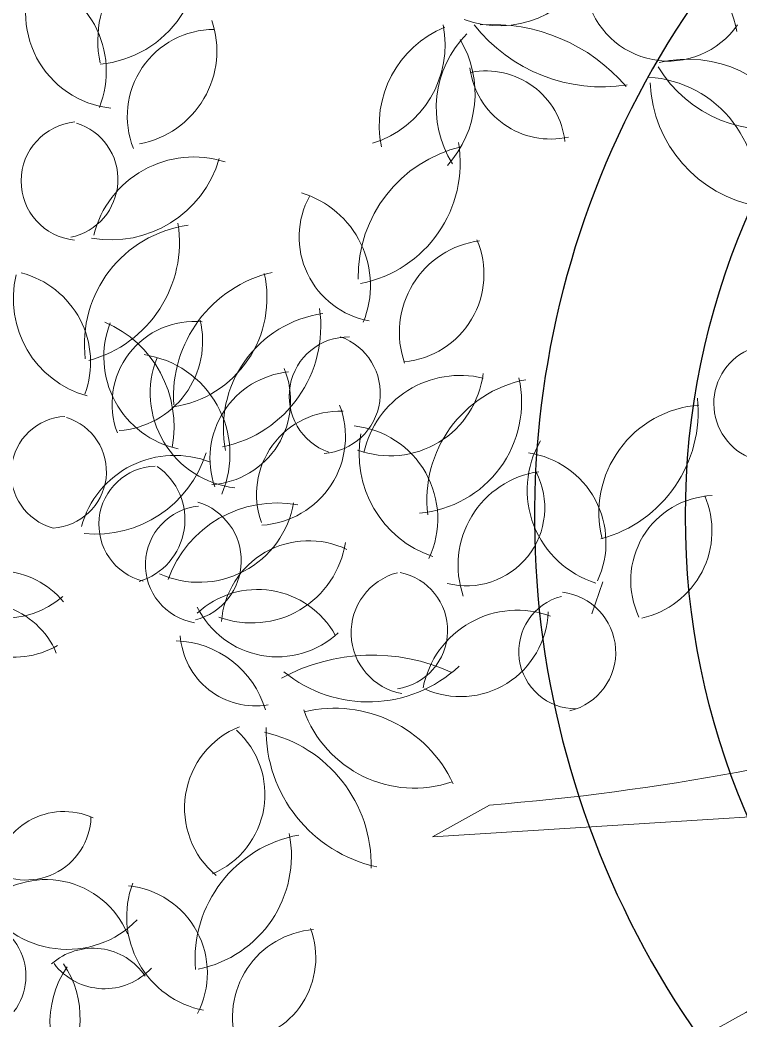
# Model space of a CAD drawing. Header units: millimetres. Extents: x 793 to 3159, y 750 to 2095.
# Drawn here: x 1246.883 to 1247.837, y 1035.11 to 1036.434 of the extents above; entities that cross this region are included whole.
import ezdxf

# ---------------------------------------------------------------- set-up
doc = ezdxf.new("R2010")
doc.units = ezdxf.units.MM
doc.linetypes.add('CENTER', pattern=[50.800000000000004, 31.75, -6.35, 6.35, -6.35])
doc.linetypes.add('CONTINUA', pattern=[0])
for name, color, linetype in [('A-PISOS', 252, 'Continuous'), ('A-PROY', 252, 'Continuous'), ('A-VEGETACION', 65, 'Continuous')]:
    doc.layers.add(name, color=color, linetype=linetype)
doc.layers.add('JUNTA DE CONTROL', color=7, linetype='Continuous', true_color=0xf43e0b)

# ---------------------------------------------------------------- blocks, each defined once
blk = doc.blocks.new('A$C15914C01')
at = {"layer": 'A-PISOS', "linetype": 'CONTINUA', "ltscale": 0.5}
h = blk.add_hatch(dxfattribs=at)
h.set_pattern_fill('AR-CONC', color=250, scale=0.01)
h.set_pattern_definition([(49.99999999999999, (-2174.844098950855, -711.9262848175131), (1.821846689960041, -0.1593908553890309), [0.1904999999999998, -2.095499999999997]), (354.9999999999998, (-2174.844098950855, -711.9262848175131), (-0.3524342142496936, 1.910568452390352), [0.1524, -1.6764058417]), (100.4514446999999, (-2174.692278880862, -711.9395673517138), (1.469412470903532, 1.751177519121952), [0.161900088, -1.780902446]), (46.18420000000002, (-2174.844098950854, -711.4182848166674), (2.710790408921299, -0.4204232793272717), [0.2857499999999997, -3.143249999999998]), (96.63555760999989, (-2174.618199950842, -711.4533198173158), (2.374041340515032, 2.474261245977214), [0.2428502313999999, -2.671356081599998]), (351.1841511700001, (-2174.844098950854, -711.4182848166674), (2.374041340649768, 2.474261245855327), [0.2285996707, -2.5145973192]), (21, (-2174.590098950837, -711.5452848169953), (1.516143912691326, -1.022651981870877), [0.1904999999999999, -2.095499999999999]), (326, (-2174.590098950837, -711.5452848169953), (0.6180202834764703, 1.841879661223193), [0.1523999999999999, -1.676399999999999]), (71.45144499999999, (-2174.463753624819, -711.6305058165453), (2.134164192787159, 0.8192276888590528), [0.1619000879999999, -1.780899375999998]), (37.49999999999998, (-2174.844098950855, -711.9262848175131), (0.03088603250591817, 0.8455503887315311), [0, -1.65608, 0, -1.7018, 0, -1.68275]), (7.499999999999999, (-2174.844098950855, -711.9262848175131), (0.668196625103057, 1.001805748181196), [0, -0.9702799999999999, 0, -1.61798, 0, -0.6413500000000001]), (327.5, (-2175.410518950842, -711.9262848170478), (1.355905951668714, -0.05728743992673457), [0, -0.6349999999999996, 0, -1.981199999999999, 0, -2.628899999999998]), (317.5, (-2175.664518950858, -711.9262848165821), (1.48129181386018, 0.2542649103333302), [0, -0.8254999999999996, 0, -1.315719999999999, 0, -1.866899999999999])])
h.paths.add_polyline_path([(43.81677028086273, 41.5788477935935), (52.81677028086274, 41.57884779405924), (52.8167702809147, 43.57884780302174), (43.81677028091467, 43.57884780255606)])
edge = h.paths.add_edge_path()
edge.add_line((64.8254016830442, 43.57735051620998), (58.81679474090925, 43.57789547927678))
edge.add_line((58.81679474090924, 43.57789547927678), (58.81677011583657, 41.57702697971965))
edge.add_line((58.81677011583658, 41.57702697971965), (77.96828993214719, 41.57702697971963))
edge.add_line((77.96828993214719, 41.57702697971968), (77.96831455727806, 41.14853641577069))
edge.add_line((77.96831455727806, 41.14853641577056), (82.81658102571966, 41.06240481277919))
edge.add_line((82.81658102571966, 41.06240481277928), (82.81700845604064, 42.7624048124999))
edge.add_line((82.81700845604065, 42.76240481249988), (82.81726787231717, 47.1854597840906))
edge.add_line((82.81726787231722, 47.1854597840906), (82.66942385305539, 47.18547559751028))
edge.add_line((82.66942385305535, 47.18547559751028), (82.67000152603121, 52.58629946082565))
edge.add_line((82.6700015260312, 52.58629946082567), (81.65190626847424, 52.58640835645569))
edge.add_arc((81.63457857000095, 54.58633329280468), 2.000000000041268, 157.4151446044465, 270.4964082059751, ccw=False)
edge.add_line((79.78795504389325, 55.35443585951725), (75.74118860414146, 55.31937396926678))
edge.add_line((75.74118860414141, 55.31937396926679), (74.02577921169771, 52.99538723237039))
edge.add_arc((72.71859786920524, 54.50908368075216), 2.000000000000902, 270.4964082066525, 310.81287337478363, ccw=False)
edge.add_line((72.73592556770181, 52.50915874444371), (70.74170062057954, 52.49188043164785))
edge.add_arc((70.75902831927284, 50.49195549455106), 2.000000000790862, 90.49640821209113, 144.5107911337386)
edge.add_arc((68.75745384296897, 46.66705408367113), 4.999942443924364, -87.25967147137209, 85.72027776623719, ccw=False)
edge.add_arc((68.7565152588761, 46.6670666931289), 5.000000000000368, 218.1660936985882, 272.75106470286954, ccw=False)
blk = doc.blocks.new('XR-CONJUNTO$0$A$C458D45B7')
at = {"lineweight": 0, "extrusion": (-2.431038753e-07, -5.458062555e-06, 0.9999999999850754)}
blk.add_line((-1.248196075875965, -0.1316610231106097), (-1.233622600318085, -0.0891582814847425), dxfattribs=at)
blk.add_lwpolyline([(0.1056768341953756, -1.746039607411504), (0.1681496236077409, -1.749441852931746, -0.110183400112118), (-0.0866315478151346, -0.9500154628702642, -0.1101833998420092), (0.0224993086669604, -0.1180981262793735, 0.0692735072649261), (0.0548063326375628, -0.1082612125806631, -0.1590563089579632), (0.3751399186181905, -0.538228437319149), (0.4312553946826358, -0.5098288310429281), (0.269392764148572, -0.2413611861313696), (0.6188254044981516, -0.364324724050459), (0.5483464722815384, -0.2962337042532881, -0.1294805559028881), (0.1024355371985802, -0.0680214786220035, 0.1843785935647887), (0.1253873338950493, 0.0127127822028459), (0.8832010956409595, -0.1414961602746305), (0.8943481018717016, -0.0783697104571538), (0.1155722049429597, 0.0518126185293596, -0.4872325763833192), (0.1074551611673238, 0.0667273738584276, -0.1570992916173188), (0.4909116251365619, 0.4324519607623979), (0.4557245191505332, 0.4845801859256797), (0.209579759892082, 0.2904484136760961), (0.2879288838429394, 0.6525045095794586), (0.2291754821142247, 0.574071706822548, -0.1273997412221365), (0.0630088507405872, 0.109785464346262, -1.508538348831647), (0.0487339900215261, 0.1165842584665497), (-0.040924522694332, 1.360392939172), (-0.1014337488875307, 1.258849276710244), (-0.0392965130771795, 0.4626698689124006, -0.1871081543715988), (-0.3498116848631418, 1.136066294582914), (-0.394897697512958, 1.11735327515635), (-0.3355605977898967, 0.7800994209887727), (-0.5859744090214261, 0.9428042448277169), (-0.6161350556165242, 0.9071443182838824, -0.2220605319519626), (-0.0345302539157376, 0.1193180399265281), (-0.0367426437918837, 0.1217844024228717), (-0.9934550777127652, 0.5630381311383879), (-0.968252362894398, 0.4373016953526226, -0.1489961261406409), (-0.7861677130750011, 0.3976597150519567), (-0.1177291233321346, 0.021382728496569, -0.6115900730943236), (-0.1188175879802628, -0.006014787781526999, -0.1016545780940508), (-1.381010671822598, -0.3863880033419477), (-1.456498410021828, -0.4290526663706462), (-0.6570414349845557, -0.3715945938905691, -0.1249602916309785), (-1.538238662372255, -0.8654150297965941), (-1.503696750566159, -0.923972062532746), (-0.9679668136324332, -0.7053605934027904), (-1.226280993482633, -1.191342861633353), (-1.180118446766639, -1.200423412304602, -0.1767226869246864), (-0.0978248066209598, -0.0661836829207271, 0.1648750964090321), (-0.0374178879503678, -0.1120261631641644, -0.1223190868044581), (-0.6655543610660137, -1.372493323591037), (-0.6393692000421123, -1.396130720061282), (-0.1650308412428711, -0.75554137453234, -0.101540790928052), (-0.3470010525053349, -1.734637635971196), (-0.3067001748905985, -1.748973455425983), (-0.119780539559427, -1.223504673401142), (0.1056768341953756, -1.746039607411504)], format="xyb", close=True, dxfattribs=at)
at = {"lineweight": 0, "extrusion": (2.431038752306729e-07, 5.458062554927931e-06, -0.999999999985075)}
blk.add_ellipse((-1.92079459102797, 0.7342210695574068), major_axis=(0.1071797433281223, 0.0976045042505745, 5.587873008e-07), ratio=0.9999999999971895, start_param=0.4422623912918878, end_param=2.206762709661819, dxfattribs=at)
at = {"lineweight": 0, "extrusion": (2.431038753734475e-07, 5.458062555075821e-06, -0.999999999985075)}
blk.add_ellipse((-1.762718355589185, 0.6223977213840044), major_axis=(0.1084448324207835, 0.0987565726348399, 5.653829102e-07), ratio=0.9999999999981382, start_param=3.66978815096999, end_param=5.337720060625919, dxfattribs=at)
at = {"lineweight": 0, "extrusion": (2.4310387547652e-07, 5.458062555178612e-06, -0.9999999999850753)}
blk.add_ellipse((-1.175048958342812, 0.620833083490652), major_axis=(0.08418984980614179, 0.0766684850895953, 4.389282664e-07), ratio=0.9999999999978982, start_param=4.522012971317954, end_param=6.842571697969968, dxfattribs=at)
at = {"lineweight": 0, "extrusion": (2.431038753946729e-07, 5.458062555095149e-06, -0.9999999999850753)}
blk.add_ellipse((-1.879090584476671, 0.6576868595516318), major_axis=(0.0933329200472886, 0.0849947304276093, 4.865961501e-07), ratio=0.9999999999995683, start_param=2.40732004477306, end_param=4.363917361744736, dxfattribs=at)
at = {"lineweight": 0, "extrusion": (2.431038753466326e-07, 5.458062555042469e-06, -0.9999999999850752)}
blk.add_ellipse((-1.378875633227834, 0.7812049247381765), major_axis=(0.100083538026368, 0.0911422607423248, 5.217908565e-07), ratio=0.9999999999981009, start_param=1.169823135572092, end_param=2.653236600660076, dxfattribs=at)
at = {"lineweight": 0, "extrusion": (2.431038753185098e-07, 5.458062554979672e-06, -0.9999999999850748)}
blk.add_ellipse((-2.026334855266213, 0.5793797680544231), major_axis=(0.0865923005808159, -0.0950872157122872, -4.979410476999997e-07), ratio=0.9999999999961084, start_param=4.058135147629116, end_param=5.82195095865031, dxfattribs=at)
at = {"lineweight": 0, "extrusion": (2.431038755879273e-07, 5.458062555189005e-06, -0.9999999999850753)}
blk.add_ellipse((-1.15442807313002, 0.7121731721604192), major_axis=(0.08211413444306799, 0.0747782102793835, 4.281064138e-07), ratio=0.9999999999965671, start_param=1.332660332932646, end_param=3.64213970657786, dxfattribs=at)
at = {"lineweight": 0, "extrusion": (2.431038753759069e-07, 5.458062554926341e-06, -0.999999999985075)}
blk.add_ellipse((-1.87636426866038, 0.6076661973156661), major_axis=(0.0840366888930556, -0.0922808923070773, -4.832452381e-07), ratio=0.9999999999987877, start_param=-1.172702047071823, end_param=0.548865897593465, dxfattribs=at)
at = {"lineweight": 0, "extrusion": (2.431038751816695e-07, 5.458062555120129e-06, -0.9999999999850754)}
blk.add_ellipse((-1.385895027987771, 0.4131708031327436), major_axis=(0.1577374277814079, -0.1732118527946231, -9.070545479000006e-07), ratio=0.9999999999963683, start_param=3.805634333898786, end_param=4.734841582680754, dxfattribs=at)
at = {"lineweight": 0, "extrusion": (2.431038751798611e-07, 5.458062554881661e-06, -0.9999999999850753)}
blk.add_ellipse((-1.754273801657745, 0.5223712060478647), major_axis=(0.08509833373386372, 0.07749580675161351, 4.436646957e-07), ratio=0.9999999999996748, start_param=3.491970236141171, end_param=5.44102593487415, dxfattribs=at)
at = {"lineweight": 0, "extrusion": (2.431038751618121e-07, 5.458062555141933e-06, -0.999999999985075)}
blk.add_ellipse((-1.39525367080614, 0.5139008601549904), major_axis=(0.0945170375231042, -0.1037893886080311, -5.435115175e-07), ratio=0.9999999999989349, start_param=2.094298617609065, end_param=3.479863769161605, dxfattribs=at)
at = {"lineweight": 0, "extrusion": (2.431038753062867e-07, 5.458062554993094e-06, -0.999999999985075)}
blk.add_ellipse((-1.585604756653082, 0.618518309013325), major_axis=(0.091799338380011, -0.1008050765742005, -5.278836389e-07), ratio=0.9999999999955829, start_param=-1.038185188636154, end_param=0.431860653136619, dxfattribs=at)
at = {"lineweight": 0, "extrusion": (2.431038752064253e-07, 5.458062555092944e-06, -0.9999999999850753)}
blk.add_ellipse((-1.242652555391487, 0.7828143510723748), major_axis=(0.1459211420510925, -0.1602363607171504, -8.391060853000001e-07), ratio=0.999999999998711, start_param=0.5765836777549036, end_param=1.630166676570961, dxfattribs=at)
at = {"lineweight": 0, "extrusion": (2.431038752761789e-07, 5.458062555026157e-06, -0.9999999999850752)}
blk.add_ellipse((-1.32188757244603, 0.5376995152787459), major_axis=(0.0931923979958587, -0.1023347987239033, -5.358942999e-07), ratio=0.9999999999996393, start_param=1.73574257286456, end_param=3.085079863837056, dxfattribs=at)
at = {"lineweight": 0, "extrusion": (2.431038751931921e-07, 5.458062555107476e-06, -0.9999999999850753)}
blk.add_ellipse((-1.551069206793271, 0.5541149531682095), major_axis=(0.0955789944542572, -0.1049555260949946, -5.49618203e-07), ratio=0.9999999999998669, start_param=-1.374010614530698, end_param=-0.1069040865382926, dxfattribs=at)
at = {"lineweight": 0, "extrusion": (2.431038751072831e-07, 5.458062555192003e-06, -0.9999999999850753)}
blk.add_ellipse((-1.125960039368237, 0.4438124889511528), major_axis=(0.1078329976719119, -0.1184116768090956, -6.200837197e-07), ratio=0.999999999996102, start_param=3.628926985685986, end_param=5.007119745697495, dxfattribs=at)
at = {"lineweight": 0, "extrusion": (2.43103875605549e-07, 5.458062554693908e-06, -0.9999999999850753)}
blk.add_ellipse((-1.309324160475624, 0.6043272243555295), major_axis=(0.07265972909835282, -0.0797878251071905, -4.178230787999999e-07), ratio=0.9999999999991316, start_param=0.5105491862172289, end_param=2.173633655541894, dxfattribs=at)
at = {"lineweight": 0, "extrusion": (2.431038754910047e-07, 5.458062554709878e-06, -0.9999999999850753)}
blk.add_ellipse((-1.39378938055006, 0.4807413129374254), major_axis=(0.07076814945123079, -0.0777106768995968, -4.069457243e-07), ratio=0.9999999999992492, start_param=3.680969052931979, end_param=5.330810310531247, dxfattribs=at)
at = {"lineweight": 0, "extrusion": (2.431038752975945e-07, 5.458062555002639e-06, -0.9999999999850753)}
blk.add_ellipse((-1.022123582386484, 0.6812530024280932), major_axis=(0.1139536416454496, -0.1251327708313838, -6.552799190000001e-07), ratio=0.9999999999983747, start_param=0.4569731220535651, end_param=1.764511458723285, dxfattribs=at)
at = {"lineweight": 0, "extrusion": (2.431038753057781e-07, 5.458062555005263e-06, -0.999999999985075)}
blk.add_ellipse((-1.187388684743837, 0.4272000478681548), major_axis=(0.1128641877320857, 0.1027811109559128, 5.884234544999998e-07), ratio=0.9999999999998623, start_param=5.505124470701634, end_param=7.219949939005276, dxfattribs=at)
at = {"lineweight": 0, "extrusion": (2.431038753984985e-07, 5.458062554998693e-06, -0.9999999999850753)}
blk.add_ellipse((-1.004775003946632, 0.5806617364855811), major_axis=(0.1276993871731025, 0.1162909612497875, 6.657675570000001e-07), ratio=0.9999999999986477, start_param=2.469870868932817, end_param=3.829802309123607, dxfattribs=at)
at = {"lineweight": 0, "extrusion": (2.431038751347858e-07, 5.458062555161799e-06, -0.999999999985075)}
blk.add_ellipse((-1.930582845311618, 0.4349140881904532), major_axis=(0.0529395278171093, -0.0581330241544283, -3.04423878e-07), ratio=0.9999999999971456, start_param=0.8312996701001978, end_param=3.777278364508214, dxfattribs=at)
at = {"lineweight": 0, "extrusion": (2.431038752902066e-07, 5.458062554991082e-06, -0.999999999985075)}
blk.add_ellipse((-1.959154936832419, 0.4367807626854301), major_axis=(0.057763726708022, 0.0526032227166458, 3.01154266e-07), ratio=0.9999999999980332, start_param=5.742434011163503, end_param=8.380981198226232, dxfattribs=at)
at = {"lineweight": 0, "extrusion": (2.431038750825963e-07, 5.458062555219113e-06, -0.9999999999850753)}
blk.add_ellipse((-1.590557716738203, 0.4623892644858644), major_axis=(0.1095639880640942, -0.1203124815655616, -6.300376205e-07), ratio=0.9999999999991054, start_param=-1.00791215962392, end_param=0.5393385560085924, dxfattribs=at)
at = {"lineweight": 0, "extrusion": (2.431038753532708e-07, 5.458062555057455e-06, -0.9999999999850753)}
blk.add_ellipse((-1.383796990327937, 0.3124788894710946), major_axis=(0.1315750959593888, 0.1198204214160334, 6.859737712000002e-07), ratio=0.9999999999988562, start_param=3.858538347558141, end_param=5.206054884848637, dxfattribs=at)
at = {"lineweight": 0, "extrusion": (2.431038753388886e-07, 5.458062554957294e-06, -0.9999999999850753)}
blk.add_ellipse((-1.890840455997022, 0.5069229471723702), major_axis=(0.100617517760628, -0.1104883407827984, -5.785917671e-07), ratio=0.9999999999961864, start_param=-0.5576734229656144, end_param=0.9034328656097697, dxfattribs=at)
at = {"lineweight": 0, "extrusion": (2.431038754598593e-07, 5.458062554844084e-06, -0.999999999985075)}
blk.add_ellipse((-1.77975233097959, 0.3319689408767772), major_axis=(0.09174499371831729, -0.1007454005691214, -5.275711349e-07), ratio=0.9999999999987976, start_param=2.542348636054561, end_param=4.180903774780266, dxfattribs=at)
at = {"lineweight": 0, "extrusion": (2.431038755385448e-07, 5.458062555235102e-06, -0.9999999999850753)}
blk.add_ellipse((-1.52715543943077, 0.364760288762227), major_axis=(0.0836243178437359, 0.076153476701681, 4.359798354e-07), ratio=0.999999999997508, start_param=2.482899482625167, end_param=4.371925793976941, dxfattribs=at)
at = {"lineweight": 0, "extrusion": (2.431038753506374e-07, 5.458062555055043e-06, -0.9999999999850752)}
blk.add_ellipse((-1.673430609719162, 0.2988745646111965), major_axis=(0.0947572527296915, 0.0862918158752598, 4.940219844000008e-07), ratio=0.9999999999998403, start_param=5.731832097079848, end_param=7.400577082848625, dxfattribs=at)
at = {"lineweight": 0, "extrusion": (2.431038750966147e-07, 5.458062555203717e-06, -0.9999999999850753)}
blk.add_ellipse((-1.764421505531116, 0.2203751079205176), major_axis=(0.1070298855627058, -0.1175297774501803, -6.154654975e-07), ratio=0.9999999999994436, start_param=2.17723598204373, end_param=3.734769087508829, dxfattribs=at)
at = {"lineweight": 0, "extrusion": (2.431038751803172e-07, 5.458062555121615e-06, -0.9999999999850753)}
blk.add_ellipse((-1.960808266641379, 0.3534712277214567), major_axis=(0.1091017810811468, -0.1198049309542895, -6.273797418e-07), ratio=0.9999999999976482, start_param=-0.9985851364661852, end_param=0.4670403124043104, dxfattribs=at)
at = {"lineweight": 0, "extrusion": (2.431038752856712e-07, 5.458062554986952e-06, -0.999999999985075)}
blk.add_ellipse((-1.383905883197257, 0.2396085526115712), major_axis=(0.0905525044376755, 0.0824627119812129, 4.721003051999999e-07), ratio=0.9999999999972377, start_param=3.532516313498225, end_param=5.30881350032484, dxfattribs=at)
at = {"lineweight": 0, "extrusion": (2.43103875206092e-07, 5.458062555093313e-06, -0.9999999999850753)}
blk.add_ellipse((-1.511365604112596, 0.3152521155975592), major_axis=(0.0782925506490458, -0.0859732401414023, -4.502141003000002e-07), ratio=0.9999999999989612, start_param=-1.247098496991897, end_param=0.6344800862331748, dxfattribs=at)
at = {"lineweight": 0, "extrusion": (2.431038750997729e-07, 5.458062554899794e-06, -0.9999999999850753)}
blk.add_ellipse((-1.884868645647202, 0.2792334120995292), major_axis=(0.0985058239714801, 0.0897054967289508, 5.135653602e-07), ratio=0.999999999997903, start_param=2.57018075428366, end_param=4.11212275426774, dxfattribs=at)
at = {"lineweight": 0, "extrusion": (2.431038753998716e-07, 5.458062554900142e-06, -0.9999999999850753)}
blk.add_ellipse((-2.036902688218106, 0.1940291467331008), major_axis=(0.08211150173679578, -0.0901668396120233, -4.721746267e-07), ratio=0.9999999999981116, start_param=4.120953619034333, end_param=5.796210109502468, dxfattribs=at)
at = {"lineweight": 0, "extrusion": (2.431038752677387e-07, 5.458062555035427e-06, -0.9999999999850753)}
blk.add_ellipse((-1.63588887339756, 0.1521913621818385), major_axis=(0.1137152228348482, -0.1248709625560352, -6.539089136000001e-07), ratio=0.9999999999973066, start_param=2.235527202801729, end_param=3.64206988787093, dxfattribs=at)
at = {"lineweight": 0, "extrusion": (2.431038754225352e-07, 5.458062554875259e-06, -0.9999999999850753)}
blk.add_ellipse((-1.828028448880559, 0.2810558804821994), major_axis=(0.0982370546063361, -0.107874348407852, -5.649031329999999e-07), ratio=0.9999999999984912, start_param=-1.066795880869972, end_param=0.5791254558949231, dxfattribs=at)
at = {"lineweight": 0, "extrusion": (2.431038751821964e-07, 5.458062554883803e-06, -0.9999999999850752)}
blk.add_ellipse((-1.773471561717996, 0.2440144585448252), major_axis=(0.1204777907217138, 0.1097145288041748, 6.281173791999998e-07), ratio=0.9999999999977848, start_param=0.5847532398972329, end_param=2.09731024184225, dxfattribs=at)
at = {"lineweight": 0, "extrusion": (2.431038755367572e-07, 5.458062555233472e-06, -0.999999999985075)}
blk.add_ellipse((-1.777114402786991, 0.141497793054441), major_axis=(0.08054206277118349, 0.0733465845690017, 4.199103343999999e-07), ratio=0.9999999999997304, start_param=3.509579851006455, end_param=5.539448259726457, dxfattribs=at)
at = {"lineweight": 0, "extrusion": (2.431038753746596e-07, 5.458062554927827e-06, -0.9999999999850753)}
blk.add_ellipse((-1.885499111773242, 0.2232794981387087), major_axis=(0.0798981380645052, -0.08773633958436299, -4.594468828e-07), ratio=0.9999999999973356, start_param=-1.07893288703425, end_param=0.6618178410162612, dxfattribs=at)
at = {"lineweight": 0, "extrusion": (2.431038750823189e-07, 5.458062555219413e-06, -0.9999999999850755)}
blk.add_ellipse((-1.585113903600813, 0.1111326453492438), major_axis=(0.1030958280542155, -0.1132097793392023, -5.928430622000001e-07), ratio=0.9999999999975625, start_param=2.104521467824121, end_param=3.729610276422258, dxfattribs=at)
at = {"lineweight": 0, "extrusion": (2.431038755108943e-07, 5.458062554788039e-06, -0.999999999985075)}
blk.add_ellipse((-1.773008090879556, 0.2036309015543338), major_axis=(0.0838207931337188, -0.09204381664905999, -4.820037494e-07), ratio=0.9999999999982436, start_param=0.9384252405661266, end_param=2.670205272633808, dxfattribs=at)
at = {"lineweight": 0, "extrusion": (2.43103875170202e-07, 5.458062554872866e-06, -0.9999999999850753)}
blk.add_ellipse((-1.954220085835004, 0.1092106481723931), major_axis=(0.1113813288682965, 0.1014307279471514, 5.806924908e-07), ratio=0.9999999999960568, start_param=5.843306206960273, end_param=7.195299847646772, dxfattribs=at)
at = {"lineweight": 0, "extrusion": (2.431038748738798e-07, 5.458062555428687e-06, -0.999999999985075)}
blk.add_ellipse((-1.572934954788705, 0.1532988226617817), major_axis=(0.0529169731684671, -0.0581082568399401, -3.042941796e-07), ratio=0.9999999999966537, start_param=1.070277993917315, end_param=3.886145818322355, dxfattribs=at)
at = {"lineweight": 0, "extrusion": (2.431038748840421e-07, 5.458062554585473e-06, -0.999999999985075)}
blk.add_ellipse((-1.610454500675132, 0.1567157921649596), major_axis=(0.05884961269737531, 0.05359209766980749, 3.068155903999999e-07), ratio=0.999999999997372, start_param=5.779048232288097, end_param=8.517385220641353, dxfattribs=at)
at = {"lineweight": 0, "extrusion": (2.431038749981069e-07, 5.458062554798278e-06, -0.9999999999850753)}
blk.add_ellipse((-1.010905599841406, 0.1489122239800054), major_axis=(0.05778424713268781, 0.0526219098847089, 3.012612503e-07), ratio=0.999999999993522, start_param=2.569533813415223, end_param=5.006063717383854, dxfattribs=at)
at = {"lineweight": 0, "extrusion": (2.431038752111819e-07, 5.458062554910183e-06, -0.999999999985075)}
blk.add_ellipse((-1.862635154946018, 0.0737401454107385), major_axis=(0.0986195589345514, 0.0898090708217956, 5.141583235e-07), ratio=0.9999999999989599, start_param=5.589447191188583, end_param=7.418726101078755, dxfattribs=at)
at = {"lineweight": 0, "extrusion": (2.431038753034153e-07, 5.458062555096276e-06, -0.999999999985075)}
blk.add_ellipse((-1.709290482056075, 0.1561886250642601), major_axis=(0.08502651872700898, -0.09336782685331606, -4.889371634e-07), ratio=0.9999999999990988, start_param=0.8412499523160635, end_param=2.67985060516075, dxfattribs=at)
at = {"lineweight": 0, "extrusion": (2.431038752919528e-07, 5.45806255500884e-06, -0.9999999999850748)}
blk.add_ellipse((-1.761056272889163, 0.1456925199840953), major_axis=(0.07502189657114379, -0.08238172694981691, -4.314065053e-07), ratio=0.999999999998859, start_param=-1.233229297067027, end_param=0.6657026907483279, dxfattribs=at)
at = {"lineweight": 0, "extrusion": (2.431038754642266e-07, 5.458062555167422e-06, -0.9999999999850753)}
blk.add_ellipse((-1.42418639423704, 0.0517833306967077), major_axis=(0.0964924171978485, 0.0878719639745998, 5.030683568e-07), ratio=0.9999999999978948, start_param=4.088852560852613, end_param=5.676926056115633, dxfattribs=at)
at = {"lineweight": 0, "extrusion": (2.431038751358662e-07, 5.458062555160617e-06, -0.9999999999850754)}
blk.add_ellipse((-1.640555825292721, 0.0701644842461065), major_axis=(0.0775230731437097, -0.0851282750227385, -4.457892908000001e-07), ratio=0.9999999999990064, start_param=1.96744685692934, end_param=3.775341360166678, dxfattribs=at)
at = {"lineweight": 0, "extrusion": (2.431038754345868e-07, 5.458062555131496e-06, -0.9999999999850753)}
blk.add_ellipse((-1.518255698228131, 0.1989880218388862), major_axis=(0.0917954507824017, 0.0835946158094918, 4.785804722e-07), ratio=0.99999999999968, start_param=0.8503988346357021, end_param=2.654202730236934, dxfattribs=at)
at = {"lineweight": 0, "extrusion": (2.431038754683775e-07, 5.458062554834726e-06, -0.9999999999850752)}
blk.add_ellipse((-1.305365120047554, 0.0182581963495068), major_axis=(0.1094557299849468, -0.1201936031057511, -6.294150923e-07), ratio=0.9999999999986062, start_param=2.180559616421414, end_param=3.675331824460146, dxfattribs=at)
at = {"lineweight": 0, "extrusion": (2.4310387542613e-07, 5.458062555123793e-06, -0.9999999999850753)}
blk.add_ellipse((-1.490991455412313, 0.1461856380828976), major_axis=(0.1089241793579317, 0.09919309560747991, 5.678820110000001e-07), ratio=0.9999999999987008, start_param=0.5086644214871602, end_param=2.217173154032332, dxfattribs=at)
at = {"lineweight": 0, "extrusion": (2.431038752539913e-07, 5.458062554958115e-06, -0.9999999999850752)}
blk.add_ellipse((-1.096858947330929, 0.0033378641101081), major_axis=(0.105722152560616, 0.0962771319333343, 5.511880737e-07), ratio=0.9999999999991681, start_param=3.628586068920611, end_param=5.3680150082982, dxfattribs=at)
at = {"lineweight": 0, "extrusion": (2.431038750952358e-07, 5.458062554795696e-06, -0.999999999985075)}
blk.add_ellipse((-1.283818505062298, 0.1352714789513811), major_axis=(0.1287633658226636, 0.1172598860241796, 6.713146663e-07), ratio=0.999999999998984, start_param=0.6237293701465921, end_param=2.037744755755684, dxfattribs=at)
at = {"lineweight": 0, "extrusion": (2.431038754842174e-07, 5.458062554817332e-06, -0.9999999999850753)}
blk.add_ellipse((-1.583649590333607, 0.0233559597368185), major_axis=(0.0740460614154141, -0.0813101599937466, -4.257950550999999e-07), ratio=0.9999999999998092, start_param=1.953075210786736, end_param=3.913454493815906, dxfattribs=at)
at = {"lineweight": 0, "extrusion": (2.431038751919568e-07, 5.458062555108828e-06, -0.9999999999850753)}
blk.add_ellipse((-1.693826883305973, 0.0986316270277712), major_axis=(0.07901345349334855, -0.086764865306735, -4.543595857e-07), ratio=0.9999999999992332, start_param=-1.205895236501856, end_param=0.6742021393342537, dxfattribs=at)
at = {"lineweight": 0, "extrusion": (2.431038757302106e-07, 5.458062555427514e-06, -0.9999999999850753)}
blk.add_ellipse((-1.94364828702055, 0.04794493924646299), major_axis=(0.0556197700670167, 0.0506508031774479, 2.899766339000001e-07), ratio=0.9999999999952829, start_param=2.564176909393083, end_param=5.390175991264432, dxfattribs=at)
at = {"lineweight": 0, "extrusion": (2.431038749164165e-07, 5.458062554714937e-06, -0.9999999999850753)}
blk.add_ellipse((-1.967463537898311, 0.0497874939501344), major_axis=(0.055304553009631, 0.0503637470261445, 2.883332329e-07), ratio=0.9999999999957891, start_param=5.738310431883298, end_param=8.527623397076418, dxfattribs=at)
at = {"lineweight": 0, "extrusion": (2.431038752674431e-07, 5.458062555035769e-06, -0.9999999999850753)}
blk.add_ellipse((-1.576820150848107, -0.0090121071184512), major_axis=(0.0832269123492995, -0.091391674716386, -4.785886927e-07), ratio=0.9999999999986314, start_param=3.974367809223431, end_param=5.880060107487347, dxfattribs=at)
at = {"lineweight": 0, "extrusion": (2.431038751265222e-07, 5.458062555170876e-06, -0.9999999999850753)}
blk.add_ellipse((-1.414841359044658, 0.0782707980570194), major_axis=(0.0965619097888692, -0.1060348678127024, -5.552703671000002e-07), ratio=0.9999999999956525, start_param=1.05491045026727, end_param=2.488412297248538, dxfattribs=at)
at = {"lineweight": 0, "extrusion": (2.431038752527733e-07, 5.458062554956997e-06, -0.9999999999850753)}
blk.add_ellipse((-1.206130610814852, 0.0326269745805803), major_axis=(0.09542671484892318, 0.0869014694929412, 4.975122608e-07), ratio=0.9999999999999641, start_param=2.600322366031169, end_param=4.397244316261157, dxfattribs=at)
at = {"lineweight": 0, "extrusion": (2.431038752196903e-07, 5.458062554917931e-06, -0.9999999999850749)}
blk.add_ellipse((-1.349968480169535, -0.0384223170908626), major_axis=(0.08862160712520029, 0.0807043174461005, 4.620334692e-07), ratio=0.9999999999995992, start_param=5.585887407094422, end_param=7.449107320486697, dxfattribs=at)
at = {"lineweight": 0, "extrusion": (2.431038751695472e-07, 5.45806255487227e-06, -0.9999999999850753)}
blk.add_ellipse((-1.801198128393479, -0.0552088433237259), major_axis=(0.09467544971639559, 0.0862173209911425, 4.935955e-07), ratio=0.9999999999999024, start_param=4.137100622644723, end_param=5.820220181981533, dxfattribs=at)
at = {"lineweight": 0, "extrusion": (2.4310387528449e-07, 5.458062555017036e-06, -0.9999999999850753)}
blk.add_ellipse((-1.907702496451746, 0.1207182122320773), major_axis=(0.1031410982418499, -0.1132594906422634, -5.931033842e-07), ratio=0.9999999999955373, start_param=-0.5402700032204371, end_param=0.8270622857817646, dxfattribs=at)
at = {"lineweight": 0, "extrusion": (2.431038752011288e-07, 5.45806255490103e-06, -0.9999999999850753)}
blk.add_ellipse((-1.82476073177213, -0.0188376802111634), major_axis=(0.05713150740912191, 0.05202748471494279, 2.97858157e-07), ratio=0.9999999999941772, start_param=2.545534163044965, end_param=5.407211278796117, dxfattribs=at)
at = {"lineweight": 0, "extrusion": (2.431038754347371e-07, 5.458062554861858e-06, -0.9999999999850753)}
blk.add_ellipse((-1.873606205474515, -0.0129397879709359), major_axis=(0.0576372800623704, -0.0632916373118549, -3.314378695e-07), ratio=0.999999999998163, start_param=4.477879280521557, end_param=6.718402351336385, dxfattribs=at)
at = {"lineweight": 0, "extrusion": (2.431038754841264e-07, 5.458062554817432e-06, -0.9999999999850755)}
blk.add_ellipse((-1.415071633255592, 0.0070316769838428), major_axis=(0.0696376396606761, -0.07646926135112092, -4.004448319e-07), ratio=0.9999999999996378, start_param=-1.317395575599153, end_param=0.9814107060359732, dxfattribs=at)
at = {"lineweight": 0, "extrusion": (2.431038752039274e-07, 5.458062555195598e-06, -0.9999999999850754)}
blk.add_ellipse((-1.300922900610657, -0.0676829553890457), major_axis=(0.0840870570350525, -0.09233620168621337, -4.835348755000116e-07), ratio=0.9999999999990395, start_param=1.964098146112453, end_param=3.72590549719514, dxfattribs=at)
at = {"lineweight": 0, "extrusion": (2.431038753379442e-07, 5.458062554958335e-06, -0.999999999985075)}
blk.add_ellipse((-1.665350695780034, -0.1418321709707015), major_axis=(0.102945817261601, -0.1130450521232624, -5.919804389e-07), ratio=0.9999999999992446, start_param=2.645044813040335, end_param=4.055204055664674, dxfattribs=at)
at = {"lineweight": 0, "extrusion": (2.431038755204768e-07, 5.458062554777514e-06, -0.9999999999850753)}
blk.add_ellipse((-1.084334217964624, -0.0861717333268644), major_axis=(0.07578896200854468, -0.083224043370819, -4.358174444000001e-07), ratio=0.9999999999996196, start_param=1.855461170502744, end_param=3.828142389479353, dxfattribs=at)
at = {"lineweight": 0, "extrusion": (2.43103875317094e-07, 5.458062554981231e-06, -0.9999999999850753)}
blk.add_ellipse((-1.208086994643507, -0.0215806861870078), major_axis=(0.0795872132838179, -0.0873949123270527, -4.576589385000001e-07), ratio=0.9999999999992945, start_param=-1.245320774547469, end_param=0.5144793526889913, dxfattribs=at)
at = {"lineweight": 0, "extrusion": (2.43103875589751e-07, 5.458062554711256e-06, -0.9999999999850753)}
blk.add_ellipse((-1.761843147600301, -0.0715492872191135), major_axis=(0.0524879564844867, -0.05763715257662571, -3.018271586e-07), ratio=0.9999999999939028, start_param=0.8980132322845499, end_param=3.770790121497003, dxfattribs=at)
at = {"lineweight": 0, "extrusion": (2.431038750196254e-07, 5.458062554717871e-06, -0.9999999999850753)}
blk.add_ellipse((-1.769812591521713, 0.0320899240605286), major_axis=(0.0939784873017264, 0.0855826239033093, 4.899618493e-07), ratio=0.9999999999992348, start_param=0.901170775343002, end_param=2.725838381322343, dxfattribs=at)
at = {"lineweight": 0, "extrusion": (2.431038751019663e-07, 5.458062555297852e-06, -0.999999999985075)}
blk.add_ellipse((-1.794034949864908, -0.066582169602043), major_axis=(0.0545703090735658, -0.0599237890154163, -3.138015354e-07), ratio=0.9999999999989808, start_param=4.168071879702162, end_param=6.758383730140003, dxfattribs=at)
at = {"lineweight": 0, "extrusion": (2.431038752327774e-07, 5.458062555064007e-06, -0.9999999999850753)}
blk.add_ellipse((-1.622838200658407, -0.1543302591026077), major_axis=(0.0779766788825725, -0.08562638058697779, -4.483977088e-07), ratio=0.9999999999994106, start_param=2.37656581576187, end_param=4.323843374173595, dxfattribs=at)
at = {"lineweight": 0, "extrusion": (2.431038751656178e-07, 5.45806255486869e-06, -0.999999999985075)}
blk.add_ellipse((-1.699487056765064, -0.0226693971262648), major_axis=(0.0927945737570282, 0.08450447899441499, 4.83789453e-07), ratio=0.9999999999986137, start_param=0.8797567900133957, end_param=2.653060991017595, dxfattribs=at)
at = {"lineweight": 0, "extrusion": (2.431038754741657e-07, 5.45806255482837e-06, -0.9999999999850753)}
blk.add_ellipse((-1.517146667698398, -0.1563083268870287), major_axis=(0.05273492538071708, -0.05790834972178259, -3.032473305000001e-07), ratio=0.9999999999932745, start_param=4.069107694606866, end_param=6.860513192038969, dxfattribs=at)
at = {"lineweight": 0, "extrusion": (2.431038751819745e-07, 5.458062554883586e-06, -0.9999999999850752)}
blk.add_ellipse((-2.035577267797179, -0.1967715543405575), major_axis=(0.0849491923784812, 0.0773599894077447, 4.428871393e-07), ratio=0.9999999999974876, start_param=4.711604648363236, end_param=6.317931397668858, dxfattribs=at)
at = {"lineweight": 0, "extrusion": (2.431038751004514e-07, 5.458062555199504e-06, -0.9999999999850753)}
blk.add_ellipse((-1.484576521706912, -0.15902939628495), major_axis=(0.0552306985422863, -0.06064896429595699, -3.175990441999999e-07), ratio=0.9999999999991364, start_param=0.9089756134725472, end_param=3.617215592802065, dxfattribs=at)
at = {"lineweight": 0, "extrusion": (2.43103875337931e-07, 5.458062555034543e-06, -0.9999999999850752)}
blk.add_ellipse((-1.689884969058311, -0.2214089427839099), major_axis=(0.0870181301692367, 0.0792440921413532, 4.536736567e-07), ratio=0.9999999999963984, start_param=4.695585365631926, end_param=6.505535460025724, dxfattribs=at)
at = {"lineweight": 0, "extrusion": (2.431038751767347e-07, 5.458062555125546e-06, -0.9999999999850753)}
blk.add_ellipse((-1.2957974377573, -0.1831967125585834), major_axis=(0.0538265423575648, -0.05910705697700609, -3.095245734e-07), ratio=0.9999999999926592, start_param=3.987261943219388, end_param=6.769537759429978, dxfattribs=at)
at = {"lineweight": 0, "extrusion": (2.43103875357788e-07, 5.45806255494635e-06, -0.9999999999850753)}
blk.add_ellipse((-2.027219101681111, -0.0257426872835822), major_axis=(0.08020599610408488, -0.08807439924581009, -4.612171921e-07), ratio=0.9999999999998956, start_param=0.021044669181052, end_param=1.524601822387803, dxfattribs=at)
at = {"lineweight": 0, "extrusion": (2.431038750898385e-07, 5.458062555211159e-06, -0.9999999999850753)}
blk.add_ellipse((-1.268696234868912, -0.1821568473887964), major_axis=(0.0509173553999925, -0.0559124717087249, -2.927955617999999e-07), ratio=0.9999999999805051, start_param=0.7216210520385076, end_param=3.617737463345653, dxfattribs=at)
at = {"lineweight": 0, "extrusion": (2.431038754689878e-07, 5.458062555171758e-06, -0.999999999985075)}
blk.add_ellipse((-2.056105171183844, -0.2328636399060997), major_axis=(0.0798347555658944, 0.07270246687491701, 4.162227506000001e-07), ratio=0.999999999997454, start_param=4.880730083240471, end_param=6.617753593222329, dxfattribs=at)
at = {"lineweight": 0, "extrusion": (2.431038753612202e-07, 5.458062555064689e-06, -0.9999999999850752)}
blk.add_ellipse((-1.665110239100158, -0.0743856011476964), major_axis=(0.08751312148593532, 0.0796948618537493, 4.562543203e-07), ratio=0.9999999999998492, start_param=1.549159833691734, end_param=3.411748413835428, dxfattribs=at)
at = {"lineweight": 0, "extrusion": (2.4310387500077e-07, 5.458062554800729e-06, -0.9999999999850753)}
blk.add_ellipse((-1.345673340402299, -0.2549192795104318), major_axis=(0.0938303865025051, 0.0854477541542481, 4.891897179e-07), ratio=0.9999999999965079, start_param=4.062794305894779, end_param=5.798099958143253, dxfattribs=at)
at = {"lineweight": 0, "extrusion": (2.431038753106223e-07, 5.458062555009674e-06, -0.9999999999850753)}
blk.add_ellipse((-1.421962827683273, -0.1270258383201508), major_axis=(0.08584666694929662, 0.0781772852683418, 4.475661708e-07), ratio=0.999999999998862, start_param=0.7630166420021555, end_param=2.722038031816651, dxfattribs=at)
at = {"lineweight": 0, "extrusion": (2.431038752083545e-07, 5.458062555090825e-06, -0.9999999999850755)}
blk.add_ellipse((-2.013266798403036, -0.0827172980352771), major_axis=(0.0765153124929773, -0.0840216506030175, -4.39994256e-07), ratio=0.9999999999967099, start_param=0.2049684902396889, end_param=1.815857881108821, dxfattribs=at)
at = {"lineweight": 0, "extrusion": (2.431038750934752e-07, 5.458062554794054e-06, -0.999999999985075)}
blk.add_ellipse((-1.693214297052235, -0.1580928311504977), major_axis=(0.0738620973499536, 0.0672633948439237, 3.850839788e-07), ratio=0.9999999999988752, start_param=2.131784778775581, end_param=3.802334678005103, dxfattribs=at)
at = {"lineweight": 0, "extrusion": (2.431038753864897e-07, 5.458062554914837e-06, -0.9999999999850753)}
blk.add_ellipse((-1.8012539960514, -0.3004056171671436), major_axis=(0.0860081036233989, -0.0944457076135788, -4.945816769e-07), ratio=0.9999999999964349, start_param=3.905045444988699, end_param=5.154149882353936, dxfattribs=at)
at = {"lineweight": 0, "extrusion": (2.431038753746419e-07, 5.458062555076908e-06, -0.9999999999850752)}
blk.add_ellipse((-1.535897878249669, -0.4435228179922889), major_axis=(0.1879638387266322, 0.17117149870179, 9.799594852e-07), ratio=0.9999999999993172, start_param=4.948121344464893, end_param=5.86921799738142, dxfattribs=at)
at = {"lineweight": 0, "extrusion": (2.431038754437555e-07, 5.458062555139836e-06, -0.9999999999850753)}
blk.add_ellipse((-1.544588733501313, -0.0745000735360009), major_axis=(0.1306839385308539, 0.1190088783359658, 6.813276745e-07), ratio=0.9999999999982396, start_param=1.552191000928624, end_param=2.984982550922232, dxfattribs=at)
at = {"lineweight": 0, "extrusion": (2.431038753813033e-07, 5.458062555082976e-06, -0.9999999999850753)}
blk.add_ellipse((-1.585750288292274, -0.4333249171781972), major_axis=(0.1280523027565194, 0.1166123480108685, 6.676075012e-07), ratio=0.9999999999995705, start_param=5.209395316996837, end_param=6.575767988721245, dxfattribs=at)
at = {"lineweight": 0, "extrusion": (2.431038751675618e-07, 5.458062554870459e-06, -0.999999999985075)}
blk.add_ellipse((-1.482172177890787, -0.209150419080288), major_axis=(0.1151311340982865, 0.1048455325468313, 6.002423001e-07), ratio=0.9999999999985576, start_param=1.972626231926997, end_param=3.529351863168189, dxfattribs=at)
at = {"lineweight": 0, "extrusion": (2.431038752996782e-07, 5.45806255500035e-06, -0.9999999999850753)}
blk.add_ellipse((-1.668765000933035, -0.3930388058283825), major_axis=(0.07829071535581097, -0.085971224801441, -4.502035466e-07), ratio=0.9999999999985012, start_param=1.42558541894038, end_param=3.486512953632611, dxfattribs=at)
at = {"lineweight": 0, "extrusion": (2.431038752020547e-07, 5.458062555197748e-06, -0.9999999999850753)}
blk.add_ellipse((-1.793173639766336, -0.3761003658764821), major_axis=(0.0770652591847151, -0.08462554840174538, -4.431566738e-07), ratio=0.9999999999995304, start_param=4.606747382444162, end_param=6.608192879992923, dxfattribs=at)
at = {"lineweight": 0, "extrusion": (2.431038754607716e-07, 5.45806255484308e-06, -0.9999999999850752)}
blk.add_ellipse((-1.49156849197925, -0.2871143477705118), major_axis=(0.1255830309383538, -0.1379030314767225, -7.221536508e-07), ratio=0.9999999999959933, start_param=0.9435655278299891, end_param=2.313217625948989, dxfattribs=at)
at = {"lineweight": 0, "extrusion": (2.431038752773563e-07, 5.458062554979382e-06, -0.9999999999850753)}
blk.add_ellipse((-1.717241831683168, -0.4689574112685479), major_axis=(0.1331333723604958, 0.1212394842994907, 6.940979282e-07), ratio=0.9999999999995924, start_param=5.659961845377076, end_param=7.036497860284243, dxfattribs=at)
at = {"lineweight": 0, "extrusion": (2.431038755202303e-07, 5.458062555218423e-06, -0.9999999999850753)}
blk.add_ellipse((-1.9436604058219, -0.4940489114355843), major_axis=(0.0693955715713302, 0.0631959001774147, 3.617975088000001e-07), ratio=0.999999999999648, start_param=3.980914537521043, end_param=5.862351171049372, dxfattribs=at)
at = {"lineweight": 0, "extrusion": (2.431038755314031e-07, 5.458062555228598e-06, -0.9999999999850752)}
blk.add_ellipse((-1.994924477422955, -0.4052906405217982), major_axis=(0.0636646229307715, 0.0579769438375513, 3.319189028e-07), ratio=0.9999999999985805, start_param=0.7641564861943713, end_param=2.934492469524329, dxfattribs=at)
at = {"lineweight": 0, "extrusion": (2.431038752638787e-07, 5.458062555039664e-06, -0.9999999999850752)}
blk.add_ellipse((-1.601840842284218, -0.5929626234410535), major_axis=(0.1127571825853927, -0.1238189362297914, -6.483997914e-07), ratio=0.9999999999974868, start_param=2.221304848387291, end_param=3.69082155461731, dxfattribs=at)
at = {"lineweight": 0, "extrusion": (2.431038751038251e-07, 5.458062555195804e-06, -0.999999999985075)}
blk.add_ellipse((-1.796240602010129, -0.4570782404762214), major_axis=(0.1032596889531818, -0.1133897153905869, -5.937853292e-07), ratio=0.9999999999986243, start_param=-1.032305678452481, end_param=0.5348346286431866, dxfattribs=at)
at = {"lineweight": 0, "extrusion": (2.431038754993916e-07, 5.458062555199443e-06, -0.999999999985075)}
blk.add_ellipse((-1.966726281644696, -0.6077703778378237), major_axis=(0.08668482903303878, 0.0789405675092298, 4.519359734999999e-07), ratio=0.9999999999980836, start_param=4.676887715804883, end_param=6.613696189639423, dxfattribs=at)
at = {"lineweight": 0, "extrusion": (2.431038753611033e-07, 5.458062554942714e-06, -0.9999999999850753)}
blk.add_ellipse((-1.733923918292475, -0.5374683784175432), major_axis=(0.0851013302235403, -0.09344997753947093, -4.8936736e-07), ratio=0.999999999998826, start_param=0.9247157559509124, end_param=2.656883388335681, dxfattribs=at)
at = {"lineweight": 0, "extrusion": (2.431038753140316e-07, 5.458062554984599e-06, -0.999999999985075)}
blk.add_ellipse((-1.868777597627739, -0.6133697827744982), major_axis=(0.07811586951560026, -0.08577922615937929, -4.491981117e-07), ratio=0.9999999999990152, start_param=3.969056245978567, end_param=5.924339815737327, dxfattribs=at)
at = {"lineweight": 0, "extrusion": (2.43103875132119e-07, 5.45806255516473e-06, -0.9999999999850753)}
blk.add_ellipse((-1.939784243355461, -0.4538137980716784), major_axis=(0.0868421155323597, -0.0953615381177004, -4.993775856e-07), ratio=0.999999999997752, start_param=-0.0696144799215768, end_param=1.77988110369317, dxfattribs=at)
at = {"lineweight": 0, "extrusion": (2.431038749887811e-07, 5.458062555412319e-06, -0.9999999999850752)}
blk.add_ellipse((-2.070885541509142, -0.6192259845283843), major_axis=(0.05242106319972271, -0.05756369689805631, -3.01442495e-07), ratio=0.9999999999978054, start_param=3.810166106144476, end_param=6.090838185615108, dxfattribs=at)
at = {"lineweight": 0, "extrusion": (2.431038750827598e-07, 5.458062554784301e-06, -0.9999999999850749)}
blk.add_ellipse((-1.602662531946406, -0.6693349800279976), major_axis=(0.08602484666473488, 0.07833954673914628, 4.484951202e-07), ratio=0.9999999999982256, start_param=3.550620499615173, end_param=5.3631677350375, dxfattribs=at)
at = {"lineweight": 0, "extrusion": (2.431038753056612e-07, 5.458062554993784e-06, -0.9999999999850753)}
blk.add_ellipse((-1.72064169180976, -0.5915672790479221), major_axis=(0.074936184216834, -0.0822876060052433, -4.309136243000001e-07), ratio=0.9999999999996356, start_param=-1.194178003390096, end_param=0.6649160467938791, dxfattribs=at)
at = {"lineweight": 0, "extrusion": (2.431038751241081e-07, 5.458062554821957e-06, -0.999999999985075)}
blk.add_ellipse((-1.903796577598768, -0.6638872544831429), major_axis=(0.0613882264028992, 0.05590391634484219, 3.200507881999999e-07), ratio=0.9999999999999897, start_param=4.717033238075587, end_param=6.423448912805472, dxfattribs=at)
at = {"lineweight": 0, "extrusion": (2.431038751048979e-07, 5.458062555194619e-06, -0.9999999999850753)}
blk.add_ellipse((-1.82620830404221, -0.6794756483304809), major_axis=(0.0905744480619802, -0.099460021539131, -5.208400199999999e-07), ratio=0.9999999999999051, start_param=1.614914951298314, end_param=2.88953542994612, dxfattribs=at)
at = {"lineweight": 0, "extrusion": (2.431038754231421e-07, 5.458062555121075e-06, -0.9999999999850754)}
blk.add_ellipse((-1.889524098864058, -0.5504443755285138), major_axis=(0.0620789041386862, 0.0565328902153245, 3.236516734e-07), ratio=0.9999999999950944, start_param=1.467675526308729, end_param=3.222180847793743, dxfattribs=at)
at = {"lineweight": 0, "extrusion": (2.431038753633958e-07, 5.458062555066668e-06, -0.999999999985075)}
blk.add_ellipse((-2.047609358703538, -0.6745693777534143), major_axis=(0.09377254091401858, 0.08539507638313218, 4.888881368999988e-07), ratio=0.9999999999999658, start_param=0.1292646512071854, end_param=1.395310745340629, dxfattribs=at)

msp = doc.modelspace()

# ---------------------------------------------------------------- hatches: boundary and pattern name
at = {"layer": 'A-VEGETACION', "linetype": 'CONTINUA'}
h = msp.add_hatch(dxfattribs=at)
h.set_pattern_fill('AR-SAND', color=256, scale=0.02, angle=0.5340466851077486)
h.set_pattern_definition([(38.03404668510775, (-995.4460003704075, 276.8592496432665), (-0.04112262101135186, 0.9784856859418828), [0, -0.7721600000000001, 0, -0.8636, 0, -0.8255]), (8.034046685107736, (-995.4460003704075, 276.8592496432665), (0.8856448345906804, 1.441967702313352), [0, -0.41656, 0, -0.69596, 0, -0.2667]), (328.0340466851077, (-996.0708132279465, 276.8534256734255), (1.581889229368529, 0.01761950986385392), [0, -0.254, 0, -0.9144, 0, -1.1938]), (318.0340466851077, (-996.0708132279465, 276.8534256734255), (1.52289083700105, 0.4600730982118405), [0, -0.127, 0, -0.59944, 0, -0.6858])])
edge = h.paths.add_edge_path()
edge.add_arc((1215.434795369533, 1035.022149308801), 2.043713504616667, 176.7189975433404, 270.6260332346727, ccw=False)
edge.add_line((1213.3944318215, 1035.139117171739), (1213.658902106538, 1061.010627482303))
edge.add_arc((1211.658902106538, 1061.010627482303), 2.000000000000014, 0, 88.76163576438121)
edge.add_line((1211.702125807606, 1063.010160355579), (1214.677102389826, 1062.945850585804))
edge.add_line((1214.677102389826, 1062.945850586269), (1214.425313234701, 1035.970196398657))
edge.add_arc((1216.425503747793, 1035.970385250852), 2.000190521986737, 180.0054097089437, 269.4929855186938)
edge.add_line((1216.40780414876, 1033.970273042314), (1248.744398143689, 1033.687170090836))
edge.add_line((1248.74439814363, 1033.687170090836), (1248.747682900248, 1032.687371259306))
edge.add_line((1248.747682900248, 1032.687371259306), (1215.457125236186, 1032.978557797365))

# ---------------------------------------------------------------- linework, layer by layer
at = {"layer": 'A-PROY', "linetype": 'CONTINUA', "ltscale": 0.5}
msp.add_circle((1248.764374071987, 1035.777148007166, 293.7208851435402), 1, dxfattribs=at)
for radius, start, end in [(5, 217.6696854919366, 85.2131333853457), (1.2, 89.4659533128294, 269.4659533128294)]:
    msp.add_arc((1248.764374071987, 1035.777148007166, 293.7208851435402), radius, start, end, dxfattribs=at)

# ---------------------------------------------------------------- block references
at = {"layer": 'A-VEGETACION', "linetype": 'CONTINUA', "ltscale": 0.5, "rotation": 359.4659533148276}
msp.add_blockref('XR-CONJUNTO$0$A$C458D45B7', (1248.889578054332, 1035.76801813788, 293.7208851435402), dxfattribs=at)
at = {"layer": 'JUNTA DE CONTROL', "linetype": 'CENTER', "ltscale": 0.05, "rotation": 359.5035917933524}
msp.add_blockref('A$C15914C01', (1179.606122941383, 989.7075288982433, 293.7208851435402), dxfattribs=at)

doc.saveas('drawing.dxf')
